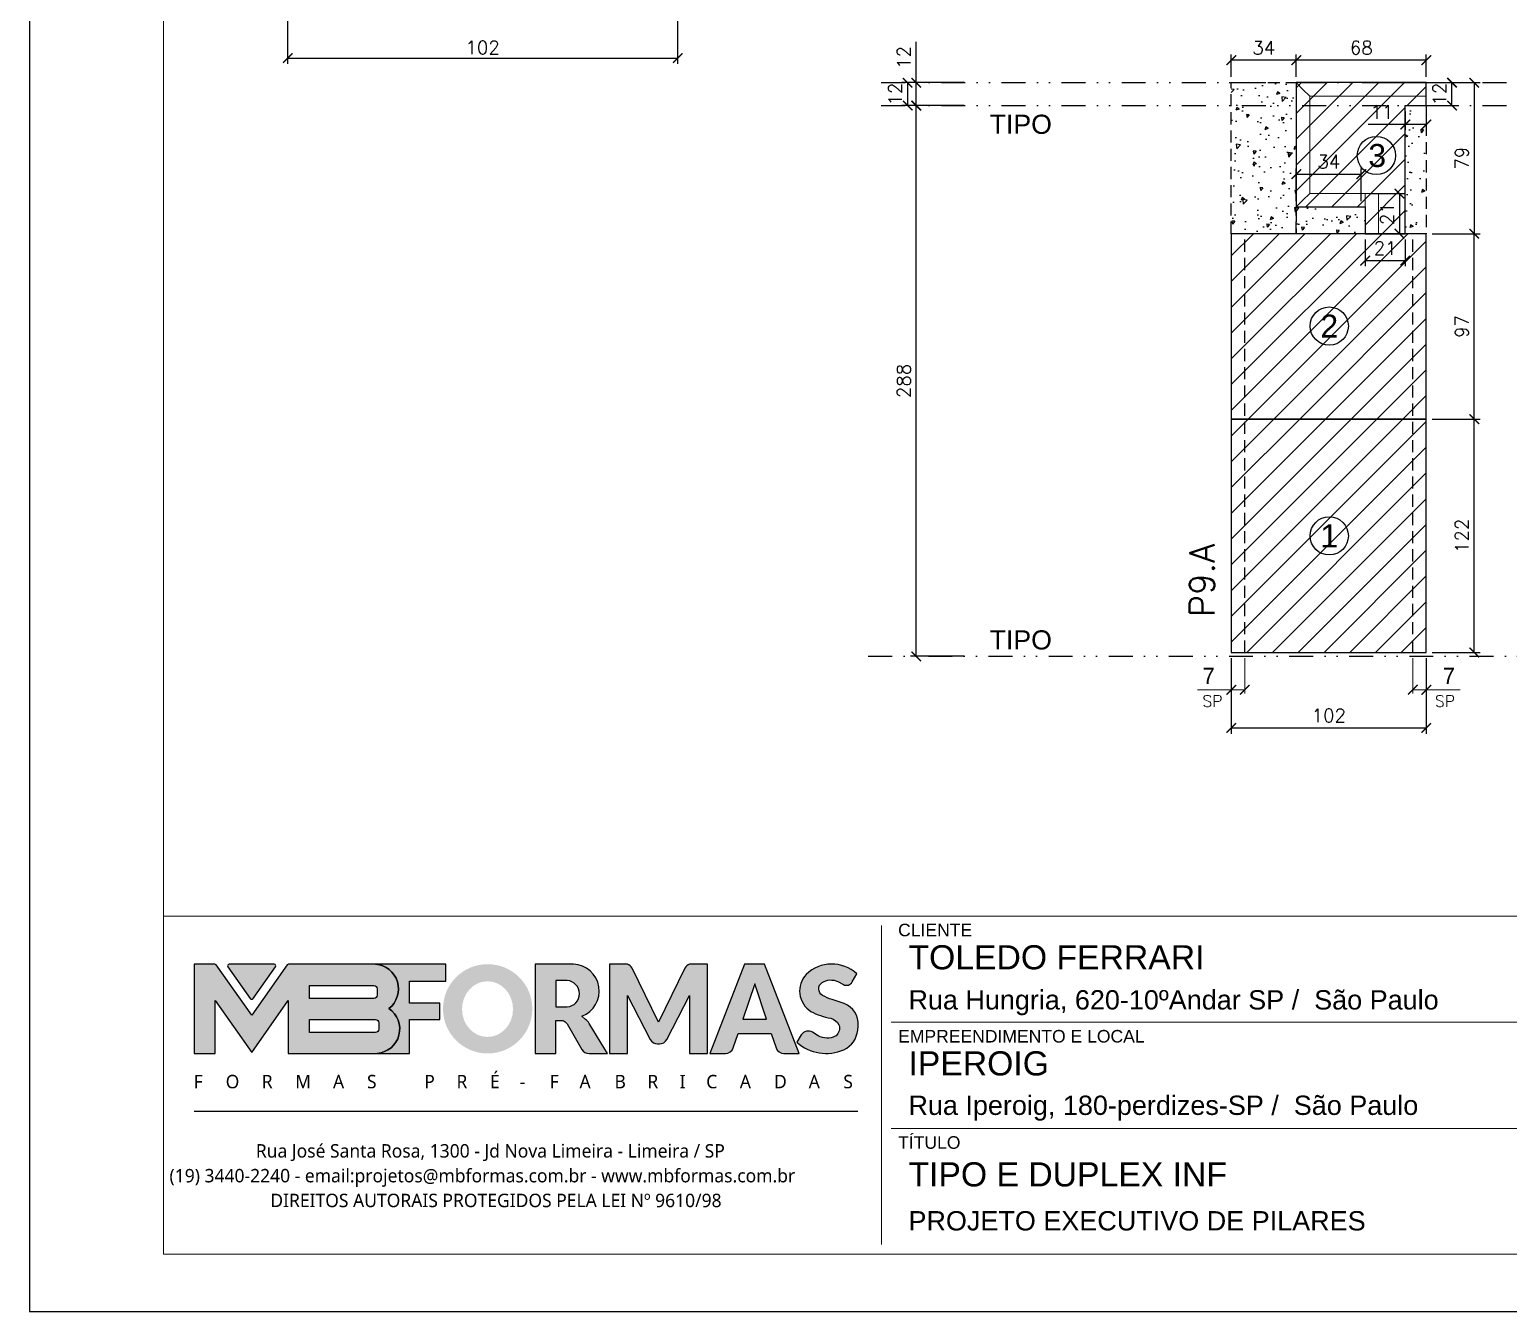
# Model space of a CAD drawing. Extents: x -23436 to 4767, y -3862 to 10024.
# Drawn here: x -15921 to -15148, y 4082 to 4753 of the extents above; entities that cross this region are included whole.
import ezdxf
from ezdxf.enums import TextEntityAlignment as Align

# ---------------------------------------------------------------- set-up
doc = ezdxf.new("R2010")
doc.units = 0
doc.header["$PDMODE"] = 2
doc.header["$PDSIZE"] = 10
doc.linetypes.add('DIVIDE2', pattern=[0.625, 0.25, -0.125, 0, -0.125, 0, -0.125])
doc.linetypes.add('HIDDEN', pattern=[9.525, 6.35, -3.175])
doc.layers.get('0').update_dxf_attribs({"lineweight": 13})
doc.layers.get('Defpoints').update_dxf_attribs({"lineweight": 13})
for name, color, linetype in [('Concreto', 250, 'HIDDEN'), ('Cota', 4, 'Continuous'), ('MB Logo', 254, 'Continuous'), ('Nível', 160, 'Continuous'), ('Painéis', 30, 'Continuous'), ('Reaproveitamento', 252, 'Continuous'), ('Romaneio', 10, 'Continuous'), ('Sarrafo de Pressão', 42, 'HIDDEN'), ('Texto Nível', 251, 'Continuous')]:
    doc.layers.add(name, color=color, linetype=linetype)
for name, color, linetype, lineweight in [('cotas', 4, 'Continuous', 13), ('FOLHA MB', 7, 'Continuous', 13), ('Texto Seção', 7, 'Continuous', 15)]:
    doc.layers.add(name, color=color, linetype=linetype, lineweight=lineweight)
doc.layers.add('Laje_Perimetro', color=7, linetype='Continuous', plot=False)
doc.styles.add('ARIAL', font='arial.ttf', dxfattribs={"oblique": 15, "height": 25})
doc.styles.add('MB_C01', font='arial.ttf', dxfattribs={"height": 1.3})
doc.styles.add('MB_C02', font='arial.ttf', dxfattribs={"height": 2})
doc.styles.add('MB_C03', font='arial.ttf', dxfattribs={"height": 2.5})
doc.styles.add('MtXpl_Lucida_Sans_Un', font='l_10646.ttf')
doc.styles.add('REGUA-120', font='ROMANS.shx', dxfattribs={"height": 15})
doc.styles.add('ROMANS', font='romans.shx')
doc.styles.add('ROMAS860', font='ROMAS860.SHX')
doc.dimstyles.new('COTA SECAO', dxfattribs={"dimtxt": 7, "dimasz": 5, "dimexe": 3, "dimexo": 3, "dimgap": 2, "dimtad": 3, "dimdec": 1, "dimlfac": 0.5, "dimzin": 12, "dimdsep": 46, "dimtxsty": 'ROMANS', "dimblk": 'ARCHTICK', "dimcen": 0, "dimclrd": 4, "dimclre": 4, "dimclrt": 1, "dimadec": 1, "dimazin": 3, "dimtfac": 1, "dimtdec": 1, "dimtmove": 0, "dimatfit": 3, "dimldrblk": 'OBLIQUE', "dimfxl": 0, "dimtolj": 1, "dimtzin": 12, "dimarcsym": 0})
doc.dimstyles.new('cotas', dxfattribs={"dimtxt": 8.5, "dimasz": 5, "dimexe": 2, "dimexo": 3, "dimgap": 3, "dimtad": 1, "dimdec": 1, "dimzin": 9, "dimdsep": 46, "dimtxsty": 'ROMAS860', "dimblk": 'ARCHTICK', "dimcen": 0, "dimclrd": 4, "dimclre": 4, "dimclrt": 1, "dimadec": 0, "dimazin": 2, "dimtfac": 1, "dimtdec": 1, "dimtix": 1, "dimtmove": 0, "dimatfit": 2, "dimldrblk": 'OBLIQUE', "dimfxl": 0, "dimtolj": 1, "dimtzin": 0, "dimlwd": 13, "dimlwe": 13, "dimarcsym": 0})
doc.dimstyles.new('PAINEL', dxfattribs={"dimtxt": 7, "dimasz": 5, "dimexe": 3, "dimexo": 3, "dimgap": 3, "dimtad": 1, "dimdec": 1, "dimzin": 12, "dimdsep": 46, "dimtxsty": 'ROMANS', "dimblk": 'ARCHTICK', "dimcen": 0, "dimclrd": 4, "dimclre": 4, "dimclrt": 1, "dimadec": 1, "dimazin": 3, "dimtfac": 1, "dimtdec": 1, "dimtmove": 0, "dimatfit": 3, "dimldrblk": 'OBLIQUE', "dimfxl": 0, "dimtolj": 1, "dimtzin": 12, "dimarcsym": 0})
pattern_1 = [(45, (-11602.353, 0), (-6.735192, 6.735192), [])]
pattern_2 = [(230, (3232.182, -51), (-18.218467, 1.593909), [1.905, -20.955]), (175, (3232.182, -51), (3.524342, -19.105685), [1.524, -16.764058]), (280.45144, (3230.664, -50.867), (-14.694125, -17.511775), [1.619, -17.809024]), (226.1842, (3232.182, -56.08), (-27.107904, 4.204233), [2.8575, -31.4325]), (276.63556, (3229.923, -55.73), (-23.740413, -24.742612), [2.428502, -26.71356]), (171.18415, (3232.182, -56.08), (-23.740413, -24.742612), [2.285997, -25.145973]), (201, (3229.642, -54.81), (-15.161439, 10.22652), [1.905, -20.955]), (146, (3229.642, -54.81), (-6.180203, -18.418797), [1.524, -16.764]), (251.45144, (3228.379, -53.958), (-21.341642, -8.192277), [1.619, -17.808994]), (217.5, (3232.1824, -51), (-0.3088603, -8.4555039), [0, -16.5608, 0, -17.018, 0, -16.8275]), (187.5, (3232.182, -51), (-6.6819663, -10.0180575), [0, -9.7028, 0, -16.1798, 0, -6.4135]), (147.5, (3237.8466, -51), (-13.5590595, 0.5728744), [0, -6.35, 0, -19.812, 0, -26.289]), (137.5, (3240.387, -51), (-14.812918, -2.542649), [0, -8.255, 0, -13.1572, 0, -18.669])]

# ---------------------------------------------------------------- blocks, each defined once
blk = doc.blocks.new('MB-NOVO')
at = {"layer": 'MB Logo', "linetype": 'Continuous'}
h = blk.add_hatch(color=256, dxfattribs=at)
h.dxf.hatch_style = 1
h.set_gradient(color1=(242, 132, 69), color2=(247, 180, 141), rotation=90, tint=1)
h.paths.add_polyline_path([(-18529.58, 10980.84), (-18475.71, 10980.84, 0.706757), (-18468.67, 11008.01, 0.681802), (-18476.71, 11034.89), (-18529.36, 11034.89, 0.243712), (-18530.18, 11034.46), (-18551.72, 11003.93), (-18573.27, 11034.46, 0.243712), (-18574.09, 11034.89), (-18586.52, 11034.89), (-18586.52, 10980.84), (-18573.87, 10980.84), (-18573.87, 11012.87), (-18551.72, 10981.49), (-18529.58, 11012.87)])
h.paths.add_polyline_path([(-18516.75, 11014.08), (-18516.75, 11021.99), (-18477.79, 11021.99, -0.414214), (-18475.79, 11019.99), (-18475.79, 11016.08, -0.414214), (-18477.79, 11014.08)], flags=16)
h.paths.add_polyline_path([(-18516.75, 11001.39), (-18476.79, 11001.39, -0.414214), (-18474.79, 10999.39), (-18474.79, 10995.48, -0.414214), (-18476.79, 10993.48), (-18516.75, 10993.48)], flags=16)
at = {"layer": 'MB Logo', "true_color": 0x262626}
h = blk.add_hatch(color=250, dxfattribs=at)
h.dxf.hatch_style = 1
h.paths.add_polyline_path([(-18537.31, 11033.31, 0.60809), (-18538.12, 11034.89), (-18565.32, 11034.89, 0.60809), (-18566.14, 11033.31), (-18552.54, 11014.04, 0.518202), (-18550.91, 11014.04)])
h = blk.add_hatch(color=250, dxfattribs=at)
h.dxf.hatch_style = 1
h.paths.add_polyline_path([(-18456.17, 11011.29), (-18456.17, 11024.65), (-18434.21, 11024.65), (-18434.21, 11034.89), (-18476.71, 11034.89, -0.681802), (-18468.67, 11008.01, -0.706757), (-18475.71, 10980.84), (-18456.17, 10980.84), (-18456.17, 11001.45), (-18437.83, 11001.45), (-18437.83, 11011.29)])
h = blk.add_hatch(color=250, dxfattribs=at)
h.dxf.hatch_style = 1
h.paths.add_polyline_path([(-18435.91, 11007.86, 1), (-18381.87, 11007.86, 1)])
edge = h.paths.add_edge_path(flags=16)
edge.add_ellipse((-18408.97, 11007.68), major_axis=(0, 16.84), ratio=0.916255, start_angle=0, end_angle=360)
h = blk.add_hatch(color=250, dxfattribs=at)
h.dxf.hatch_style = 1
h.paths.add_polyline_path([(-18356.97, 11034.89), (-18380.17, 11034.89), (-18380.17, 10980.84), (-18367.64, 10980.84), (-18367.64, 11000.71), (-18363.41, 11000.71, -0.195765), (-18360.9, 10998.88), (-18351.79, 10983.24, 0.261385), (-18347.52, 10980.84), (-18336.38, 10980.84), (-18347.47, 10999, 0.082429), (-18349.61, 11001.48), (-18351.9, 11003.39, 0.81838)])
h.paths.add_polyline_path([(-18360.76, 11009), (-18367.64, 11009), (-18367.64, 11024.98), (-18360.76, 11024.98, -0.92578)], flags=16)
h = blk.add_hatch(color=250, dxfattribs=at)
h.dxf.hatch_style = 1
h.paths.add_polyline_path([(-18286.65, 11015.9), (-18286.65, 10980.84), (-18275.77, 10980.84), (-18275.77, 11034.89), (-18286.65, 11034.89, 0.216647), (-18289.44, 11032.44), (-18305.46, 10999.84), (-18321.61, 11032.7, 0.199908), (-18324.27, 11034.89), (-18335.15, 11034.89), (-18335.15, 10980.84), (-18324.27, 10980.84), (-18324.27, 11015.9), (-18310.42, 10989.3, 0.279644), (-18305.98, 10986.61, 0.340986), (-18300.5, 10989.3)])
h = blk.add_hatch(color=250, dxfattribs=at)
h.dxf.hatch_style = 1
h.paths.add_polyline_path([(-18274.36, 10980.84), (-18264.98, 10980.84, 0.322517), (-18260.24, 10984.26), (-18257.32, 10993), (-18237.21, 10993), (-18234.29, 10984.26, 0.322517), (-18229.55, 10980.84), (-18220.26, 10980.84), (-18241.25, 11034.89), (-18253.37, 11034.89)])
h.paths.add_polyline_path([(-18254.42, 11001.64), (-18247.26, 11023.04), (-18240.11, 11001.64)], flags=16)
h = blk.add_hatch(color=250, dxfattribs=at)
h.dxf.hatch_style = 1
h.paths.add_polyline_path([(-18206.02, 11024.02, -0.247671), (-18196.88, 11024.32), (-18193.53, 11022.53, 0.40799), (-18188.16, 11024.11), (-18185.37, 11029.08, 0.392837), (-18216.16, 11028.69, 0.467779), (-18213.26, 11006.32, 0.077523), (-18201.17, 11002.12, -0.214206), (-18196.11, 10997.94, -0.284295), (-18198.17, 10991.44, -0.26924), (-18208.78, 10991.57), (-18212.21, 10993.65, 0.407727), (-18219.02, 10992.06), (-18221.79, 10987.71, 0.296878), (-18193.23, 10983.12, 0.272251), (-18184.86, 10995.28), (-18184.65, 10997.88, 0.348906), (-18193.71, 11011.21), (-18200.42, 11013.47, -0.045018), (-18205.76, 11015.68, -0.618284)])
at = {"layer": 'MB Logo', "linetype": 'Continuous'}
blk.add_line((-18586.52, 10945.86), (-18184.78, 10945.86), dxfattribs=at)
at = {"layer": 'MB Logo', "color": 23, "linetype": 'Continuous', "true_color": 0xf28445}
for points in [[(-18573.27, 11034.46, 0.243712), (-18574.09, 11034.89), (-18586.52, 11034.89), (-18586.52, 10980.84), (-18573.87, 10980.84), (-18573.87, 11012.87), (-18551.72, 10981.49), (-18529.58, 11012.87), (-18529.58, 10980.84), (-18475.71, 10980.84, 0.706757), (-18468.67, 11008.01, 0.681802), (-18476.71, 11034.89), (-18529.36, 11034.89, 0.243712), (-18530.18, 11034.46), (-18551.72, 11003.93)], [(-18516.75, 11021.99), (-18477.79, 11021.99, -0.414214), (-18475.79, 11019.99), (-18475.79, 11016.08, -0.414214), (-18477.79, 11014.08), (-18516.75, 11014.08)], [(-18516.75, 11001.39), (-18476.79, 11001.39, -0.414214), (-18474.79, 10999.39), (-18474.79, 10995.48, -0.414214), (-18476.79, 10993.48), (-18516.75, 10993.48)]]:
    blk.add_lwpolyline(points, format="xyb", close=True, dxfattribs=at)
at = {"layer": 'MB Logo', "color": 250, "true_color": 0x262626}
for points in [[(-18537.31, 11033.31, 0.60809), (-18538.12, 11034.89), (-18565.32, 11034.89, 0.60809), (-18566.14, 11033.31), (-18552.54, 11014.04, 0.518202), (-18550.91, 11014.04)], [(-18437.83, 11011.29), (-18456.17, 11011.29), (-18456.17, 11024.65), (-18434.21, 11024.65), (-18434.21, 11034.89), (-18476.71, 11034.89, -0.681802), (-18468.67, 11008.01, -0.706757), (-18475.71, 10980.84), (-18456.17, 10980.84), (-18456.17, 11001.45), (-18437.83, 11001.45)], [(-18347.52, 10980.84), (-18336.38, 10980.84), (-18347.47, 10999, 0.082429), (-18349.61, 11001.48), (-18351.9, 11003.39, 0.81838), (-18356.97, 11034.89), (-18380.17, 11034.89), (-18380.17, 10980.84), (-18367.64, 10980.84), (-18367.64, 11000.71), (-18363.41, 11000.71, -0.209789), (-18360.79, 10998.69), (-18351.79, 10983.24, 0.261385)], [(-18286.65, 11015.9), (-18286.65, 10980.84), (-18275.77, 10980.84), (-18275.77, 11034.89), (-18286.65, 11034.89, 0.216647), (-18289.44, 11032.44), (-18305.46, 10999.84), (-18321.48, 11032.44, 0.216647), (-18324.27, 11034.89), (-18335.15, 11034.89), (-18335.15, 10980.84), (-18324.27, 10980.84), (-18324.27, 11015.9), (-18310.42, 10989.3, 0.279644), (-18305.98, 10986.61), (-18304.93, 10986.61, 0.279644), (-18300.5, 10989.3)], [(-18264.98, 10980.84, 0.322517), (-18260.24, 10984.26), (-18257.32, 10993), (-18237.21, 10993), (-18234.29, 10984.26, 0.322517), (-18229.55, 10980.84), (-18220.26, 10980.84), (-18241.25, 11034.89), (-18253.37, 11034.89), (-18274.36, 10980.84)], [(-18206.24, 11015.94, -0.549626), (-18206.37, 11023.82, -0.258723), (-18196.88, 11024.32), (-18193.53, 11022.53, 0.40799), (-18188.16, 11024.11), (-18185.37, 11029.08, 0.392837), (-18216.16, 11028.69, 0.467779), (-18213.26, 11006.32, 0.077523), (-18201.17, 11002.12, -0.203897), (-18196.26, 10998.22), (-18196.08, 10997.79, -0.267611), (-18197.99, 10991.6), (-18198.45, 10991.29, -0.261145), (-18208.78, 10991.57), (-18212.21, 10993.65, 0.407727), (-18219.02, 10992.06), (-18221.79, 10987.71, 0.296878), (-18193.23, 10983.12, 0.265963), (-18184.89, 10994.94), (-18184.67, 10997.65, 0.340466), (-18193.12, 11011.01), (-18200.42, 11013.47, -0.049298)], [(-18367.64, 11009), (-18360.76, 11009, 0.92578), (-18360.76, 11024.98), (-18367.64, 11024.98)]]:
    blk.add_lwpolyline(points, format="xyb", close=True, dxfattribs=at)
blk.add_lwpolyline([(-18247.26, 11023.04), (-18254.42, 11001.64), (-18240.11, 11001.64)], close=True, dxfattribs=at)
at = {"layer": 'MB Logo', "color": 250, "true_color": 0x262626, "style": 'MtXpl_Lucida_Sans_Un'}
for s, height, p in [('F', 8.12, (-18586.78, 10959.76)), ('O', 8.12, (-18567.45, 10959.76)), ('R', 8.12, (-18545.63, 10959.76)), ('M', 8.12, (-18525.4, 10959.76)), ('A', 8.12, (-18502.51, 10959.76)), ('S', 8.12, (-18481.92, 10959.76)), ('P', 8.12, (-18447.27, 10959.76)), ('R', 8.12, (-18427.76, 10959.76)), ('É', 8.12, (-18407.52, 10959.76)), ('F', 8.12, (-18371.38, 10959.76)), ('A', 8.12, (-18353.29, 10959.76)), ('B', 8.12, (-18332.1, 10959.76)), ('R', 8.12, (-18312.21, 10959.76)), ('I', 8.12, (-18292.68, 10959.76)), ('C', 8.12, (-18276.61, 10959.76)), ('A', 8.12, (-18256.26, 10959.76)), ('D', 8.12, (-18235.54, 10959.76)), ('A', 8.12, (-18214.57, 10959.76)), ('S', 8.12, (-18193.6, 10959.76)), ('-', 8.12, (-18389.56, 10959.76)), ('DIREITOS AUTORAIS PROTEGIDOS PELA LEI Nº 9610/98', 8.1225, (-18540.43, 10887.84))]:
    blk.add_text(s, height=height, dxfattribs=at).set_placement(p)
at = {"layer": 'MB Logo', "style": 'MtXpl_Lucida_Sans_Un'}
for s, p in [('Rua José Santa Rosa, 1300 - Jd Nova Limeira - Limeira / SP', (-18549.2, 10917.84)), ('(19) 3440-2240 - email:projetos@mbformas.com.br - www.mbformas.com.br', (-18601.47, 10902.84))]:
    blk.add_text(s, height=8.1225, dxfattribs=at).set_placement(p)
blk = doc.blocks.new('A$C169d8357')
at = {"layer": 'FOLHA MB', "color": 1}
for p, q in [((1109.82, 356.72), (70, 356.72)), ((445.65, 351.67), (445.65, 184.99)), ((781.5, 301.16), (450.7, 301.16)), ((938.09, 245.6), (450.7, 245.6))]:
    blk.add_line(p, q, dxfattribs=at)
for points in [[(0, 1199.94), (0, 149.94), (1485.02, 149.94), (1485.02, 1199.94)], [(70, 1169.94), (70, 179.94), (1455.02, 179.94), (1455.02, 1169.94)]]:
    blk.add_lwpolyline(points, close=True, dxfattribs=at)
at = {"layer": 'MB Logo', "xscale": 0.8642040370897565, "yscale": 0.8642040370897565, "zscale": 0.8642040370897565}
blk.add_blockref('MB-NOVO', (16148.65, -9204.85), dxfattribs=at)
at = {"layer": 'FOLHA MB', "color": 6}
for s, height, style, p in [('CLIENTE', 6.566, 'MB_C01', (454.33, 346.12)), ('Rua Hungria, 620-10ºAndar SP /  São Paulo', 10.102, 'MB_C02', (459.73, 307.83)), ('EMPREENDIMENTO E LOCAL', 6.5663, 'MB_C01', (454.33, 290.56)), ('Rua Iperoig, 180-perdizes-SP /  São Paulo', 10.102, 'MB_C02', (459.73, 252.69)), ('TÍTULO', 6.566, 'MB_C01', (454.33, 234.99)), ('PROJETO EXECUTIVO DE PILARES', 10.102, 'MB_C02', (459.73, 192.28))]:
    blk.add_text(s, height=height, dxfattribs=dict(at, style=style)).set_placement(p)
at = {"layer": 'FOLHA MB', "color": 5, "style": 'MB_C03'}
for s, height, p in [('TOLEDO FERRARI', 12.6276, (459.73, 328.83)), ('IPEROIG', 12.628, (459.73, 273.34)), ('TIPO E DUPLEX INF', 12.6276, (459.73, 215.3))]:
    blk.add_text(s, height=height, dxfattribs=at).set_placement(p)
blk = doc.blocks.new('_ArchTick')
at = {"color": 0, "linetype": 'ByBlock', "const_width": 0.15}
blk.add_lwpolyline([(-0.5, -0.5), (0.5, 0.5)], dxfattribs=at)
blk = doc.blocks.new('*D3999')
at = {"layer": 'cotas', "color": 4, "lineweight": -2, "transparency": 16777216}
for p, q in [((-15292.77, 4423.85), (-15292.77, 4384.39)), ((-15190.77, 4423.85), (-15190.77, 4384.39)), ((-15292.77, 4387.39), (-15190.77, 4387.39))]:
    blk.add_line(p, q, dxfattribs=at)
at = {"layer": 'Defpoints', "color": 0, "transparency": 16777216}
for p in [(-15292.77, 4426.85), (-15190.77, 4426.85), (-15190.77, 4387.39)]:
    blk.add_point(p, dxfattribs=at)
at = {"layer": 'cotas', "color": 4, "lineweight": -2, "transparency": 16777216, "xscale": 5, "yscale": 5, "zscale": 5, "rotation": 180}
blk.add_blockref('_ArchTick', (-15292.77, 4387.39), dxfattribs=at)
at = {"layer": 'cotas', "color": 4, "lineweight": -2, "transparency": 16777216, "xscale": 5, "yscale": 5, "zscale": 5}
blk.add_blockref('_ArchTick', (-15190.77, 4387.39), dxfattribs=at)
at = {"layer": 'cotas', "color": 1, "transparency": 16777216, "insert": (-15241.77, 4393.89), "char_height": 7, "attachment_point": 5, "style": 'ROMANS'}
blk.add_mtext('\\A1;102', dxfattribs=at)
blk = doc.blocks.new('_OBLIQUE')
at = {"color": 0, "linetype": 'ByBlock', "lineweight": -2}
for p, q in [((0, 0), (-1, 0)), ((-0.5, -0.5), (0.5, 0.5))]:
    blk.add_line(p, q, dxfattribs=at)
blk = doc.blocks.new('*D4000')
at = {"layer": 'cotas', "color": 4, "lineweight": -2, "transparency": 16777216}
for p, q in [((-15187.77, 4548.85), (-15162.66, 4548.85)), ((-15165.66, 4426.85), (-15165.66, 4548.85)), ((-15187.77, 4426.85), (-15162.66, 4426.85))]:
    blk.add_line(p, q, dxfattribs=at)
at = {"layer": 'Defpoints', "color": 0, "transparency": 16777216}
for p in [(-15190.77, 4548.85), (-15165.66, 4548.85), (-15190.77, 4426.85)]:
    blk.add_point(p, dxfattribs=at)
at = {"layer": 'cotas', "color": 4, "lineweight": -2, "transparency": 16777216, "xscale": 5, "yscale": 5, "zscale": 5}
for p, rotation in [((-15165.66, 4548.85), 90), ((-15165.66, 4426.85), 270)]:
    blk.add_blockref('_ArchTick', p, dxfattribs=dict(at, rotation=rotation))
at = {"layer": 'cotas', "color": 1, "transparency": 16777216, "insert": (-15172.16, 4487.85), "char_height": 7, "attachment_point": 5, "rotation": 90, "style": 'ROMANS'}
blk.add_mtext('\\A1;122', dxfattribs=at)
blk = doc.blocks.new('*D4001')
at = {"layer": 'Cota', "color": 4, "lineweight": 13, "transparency": 16777216}
for p, q in [((-15292.77, 4423.85), (-15292.77, 4405.37)), ((-15285.77, 4423.85), (-15285.77, 4405.37)), ((-15292.77, 4407.37), (-15310.43, 4407.37)), ((-15285.77, 4407.37), (-15292.77, 4407.37))]:
    blk.add_line(p, q, dxfattribs=at)
at = {"layer": 'Defpoints', "color": 0, "transparency": 16777216}
for p in [(-15292.77, 4426.85), (-15285.77, 4426.85), (-15292.77, 4407.37)]:
    blk.add_point(p, dxfattribs=at)
at = {"layer": 'Cota', "color": 4, "lineweight": 13, "transparency": 16777216, "xscale": 5, "yscale": 5, "zscale": 5, "rotation": 180}
blk.add_blockref('_ArchTick', (-15292.77, 4407.37), dxfattribs=at)
at = {"layer": 'Cota', "color": 4, "lineweight": 13, "transparency": 16777216, "xscale": 5, "yscale": 5, "zscale": 5}
blk.add_blockref('_ArchTick', (-15285.77, 4407.37), dxfattribs=at)
at = {"layer": 'Cota', "color": 1, "transparency": 16777216, "insert": (-15304.6, 4414.62), "char_height": 8.5, "attachment_point": 5, "style": 'ROMAS860'}
blk.add_mtext('\\A1;7', dxfattribs=at)
blk = doc.blocks.new('*D4002')
at = {"layer": 'Cota', "color": 4, "lineweight": 13, "transparency": 16777216}
for p, q in [((-15197.77, 4423.85), (-15197.77, 4405.37)), ((-15190.77, 4423.85), (-15190.77, 4405.37)), ((-15197.77, 4407.37), (-15190.77, 4407.37)), ((-15190.77, 4407.37), (-15173.1, 4407.37))]:
    blk.add_line(p, q, dxfattribs=at)
at = {"layer": 'Defpoints', "color": 0, "transparency": 16777216}
for p in [(-15197.77, 4426.85), (-15190.77, 4426.85), (-15190.77, 4407.37)]:
    blk.add_point(p, dxfattribs=at)
at = {"layer": 'Cota', "color": 4, "lineweight": 13, "transparency": 16777216, "xscale": 5, "yscale": 5, "zscale": 5, "rotation": 180}
blk.add_blockref('_ArchTick', (-15197.77, 4407.37), dxfattribs=at)
at = {"layer": 'Cota', "color": 4, "lineweight": 13, "transparency": 16777216, "xscale": 5, "yscale": 5, "zscale": 5}
blk.add_blockref('_ArchTick', (-15190.77, 4407.37), dxfattribs=at)
at = {"layer": 'Cota', "color": 1, "transparency": 16777216, "insert": (-15178.93, 4414.62), "char_height": 8.5, "attachment_point": 5, "style": 'ROMAS860'}
blk.add_mtext('\\A1;7', dxfattribs=at)
blk = doc.blocks.new('*D4003')
at = {"layer": 'cotas', "color": 4, "lineweight": -2, "transparency": 16777216}
for p, q in [((-15258.77, 4662.85), (-15258.77, 4680.04)), ((-15258.77, 4677.04), (-15224.77, 4677.04)), ((-15224.77, 4662.85), (-15224.77, 4680.04))]:
    blk.add_line(p, q, dxfattribs=at)
at = {"layer": 'Defpoints', "color": 0, "transparency": 16777216}
for p in [(-15224.77, 4677.04), (-15258.77, 4659.85), (-15224.77, 4659.85)]:
    blk.add_point(p, dxfattribs=at)
at = {"layer": 'cotas', "color": 4, "lineweight": -2, "transparency": 16777216, "xscale": 5, "yscale": 5, "zscale": 5, "rotation": 180}
blk.add_blockref('_ArchTick', (-15258.77, 4677.04), dxfattribs=at)
at = {"layer": 'cotas', "color": 4, "lineweight": -2, "transparency": 16777216, "xscale": 5, "yscale": 5, "zscale": 5}
blk.add_blockref('_ArchTick', (-15224.77, 4677.04), dxfattribs=at)
at = {"layer": 'cotas', "color": 1, "transparency": 16777216, "insert": (-15241.77, 4683.54), "char_height": 7, "attachment_point": 5, "style": 'ROMANS'}
blk.add_mtext('\\A1;34', dxfattribs=at)
blk = doc.blocks.new('*D4004')
at = {"layer": 'cotas', "color": 4, "lineweight": -2, "transparency": 16777216}
for p, q in [((-15258.77, 4727.85), (-15258.77, 4739.63)), ((-15190.77, 4736.63), (-15258.77, 4736.63)), ((-15190.77, 4727.85), (-15190.77, 4739.63))]:
    blk.add_line(p, q, dxfattribs=at)
at = {"layer": 'Defpoints', "color": 0, "transparency": 16777216}
for p in [(-15258.77, 4736.63), (-15258.77, 4724.85), (-15190.77, 4724.85)]:
    blk.add_point(p, dxfattribs=at)
at = {"layer": 'cotas', "color": 4, "lineweight": -2, "transparency": 16777216, "xscale": 5, "yscale": 5, "zscale": 5, "rotation": 180}
blk.add_blockref('_ArchTick', (-15258.77, 4736.63), dxfattribs=at)
at = {"layer": 'cotas', "color": 4, "lineweight": -2, "transparency": 16777216, "xscale": 5, "yscale": 5, "zscale": 5}
blk.add_blockref('_ArchTick', (-15190.77, 4736.63), dxfattribs=at)
at = {"layer": 'cotas', "color": 1, "transparency": 16777216, "insert": (-15224.77, 4743.13), "char_height": 7, "attachment_point": 5, "style": 'ROMANS'}
blk.add_mtext('\\A1;68', dxfattribs=at)
blk = doc.blocks.new('*D4005')
at = {"layer": 'cotas', "color": 4, "lineweight": -2, "transparency": 16777216}
for p, q in [((-15187.77, 4724.85), (-15174.32, 4724.85)), ((-15177.32, 4712.85), (-15177.32, 4724.85)), ((-15187.77, 4712.85), (-15174.32, 4712.85))]:
    blk.add_line(p, q, dxfattribs=at)
at = {"layer": 'Defpoints', "color": 0, "transparency": 16777216}
for p in [(-15190.77, 4724.85), (-15177.32, 4724.85), (-15190.77, 4712.85)]:
    blk.add_point(p, dxfattribs=at)
at = {"layer": 'cotas', "color": 4, "lineweight": -2, "transparency": 16777216, "xscale": 5, "yscale": 5, "zscale": 5}
for p, rotation in [((-15177.32, 4724.85), 90), ((-15177.32, 4712.85), 270)]:
    blk.add_blockref('_ArchTick', p, dxfattribs=dict(at, rotation=rotation))
at = {"layer": 'cotas', "color": 1, "transparency": 16777216, "insert": (-15183.82, 4718.85), "char_height": 7, "attachment_point": 5, "rotation": 90, "style": 'ROMANS'}
blk.add_mtext('\\A1;12', dxfattribs=at)
blk = doc.blocks.new('*D4006')
at = {"layer": 'cotas', "color": 4, "lineweight": -2, "transparency": 16777216}
for p, q in [((-15187.77, 4645.85), (-15162.66, 4645.85)), ((-15165.66, 4548.85), (-15165.66, 4645.85)), ((-15187.77, 4548.85), (-15162.66, 4548.85))]:
    blk.add_line(p, q, dxfattribs=at)
at = {"layer": 'Defpoints', "color": 0, "transparency": 16777216}
for p in [(-15190.77, 4645.85), (-15165.66, 4645.85), (-15190.77, 4548.85)]:
    blk.add_point(p, dxfattribs=at)
at = {"layer": 'cotas', "color": 4, "lineweight": -2, "transparency": 16777216, "xscale": 5, "yscale": 5, "zscale": 5}
for p, rotation in [((-15165.66, 4645.85), 90), ((-15165.66, 4548.85), 270)]:
    blk.add_blockref('_ArchTick', p, dxfattribs=dict(at, rotation=rotation))
at = {"layer": 'cotas', "color": 1, "transparency": 16777216, "insert": (-15172.16, 4597.35), "char_height": 7, "attachment_point": 5, "rotation": 90, "style": 'ROMANS'}
blk.add_mtext('\\A1;97', dxfattribs=at)
blk = doc.blocks.new('*D4007')
at = {"layer": 'cotas', "color": 4, "lineweight": -2, "transparency": 16777216}
for p, q in [((-15221.77, 4724.85), (-15162.66, 4724.85)), ((-15165.66, 4724.85), (-15165.66, 4645.85)), ((-15187.77, 4645.85), (-15162.66, 4645.85))]:
    blk.add_line(p, q, dxfattribs=at)
at = {"layer": 'Defpoints', "color": 0, "transparency": 16777216}
for p in [(-15224.77, 4724.85), (-15190.77, 4645.85), (-15165.66, 4645.85)]:
    blk.add_point(p, dxfattribs=at)
at = {"layer": 'cotas', "color": 4, "lineweight": -2, "transparency": 16777216, "xscale": 5, "yscale": 5, "zscale": 5}
for p, rotation in [((-15165.66, 4724.85), 90), ((-15165.66, 4645.85), 270)]:
    blk.add_blockref('_ArchTick', p, dxfattribs=dict(at, rotation=rotation))
at = {"layer": 'cotas', "color": 1, "transparency": 16777216, "insert": (-15172.16, 4685.35), "char_height": 7, "attachment_point": 5, "rotation": 90, "style": 'ROMANS'}
blk.add_mtext('\\A1;79', dxfattribs=at)
blk = doc.blocks.new('*D4008')
at = {"layer": 'cotas', "color": 4, "lineweight": -2, "transparency": 16777216}
for p, q in [((-15292.77, 4727.85), (-15292.77, 4739.63)), ((-15258.77, 4736.63), (-15292.77, 4736.63)), ((-15258.77, 4727.85), (-15258.77, 4739.63))]:
    blk.add_line(p, q, dxfattribs=at)
at = {"layer": 'Defpoints', "color": 0, "transparency": 16777216}
for p in [(-15292.77, 4736.63), (-15292.77, 4724.85), (-15258.77, 4724.85)]:
    blk.add_point(p, dxfattribs=at)
at = {"layer": 'cotas', "color": 4, "lineweight": -2, "transparency": 16777216, "xscale": 5, "yscale": 5, "zscale": 5, "rotation": 180}
blk.add_blockref('_ArchTick', (-15292.77, 4736.63), dxfattribs=at)
at = {"layer": 'cotas', "color": 4, "lineweight": -2, "transparency": 16777216, "xscale": 5, "yscale": 5, "zscale": 5}
blk.add_blockref('_ArchTick', (-15258.77, 4736.63), dxfattribs=at)
at = {"layer": 'cotas', "color": 1, "transparency": 16777216, "insert": (-15275.77, 4743.13), "char_height": 7, "attachment_point": 5, "style": 'ROMANS'}
blk.add_mtext('\\A1;34', dxfattribs=at)
blk = doc.blocks.new('*D4009')
at = {"layer": 'cotas', "color": 4, "lineweight": -2, "transparency": 16777216}
for p, q in [((-15219.77, 4666.85), (-15201.79, 4666.85)), ((-15204.79, 4666.85), (-15204.79, 4645.85)), ((-15219.77, 4645.85), (-15201.79, 4645.85))]:
    blk.add_line(p, q, dxfattribs=at)
at = {"layer": 'Defpoints', "color": 0, "transparency": 16777216}
for p in [(-15222.77, 4666.85), (-15222.77, 4645.85), (-15204.79, 4645.85)]:
    blk.add_point(p, dxfattribs=at)
at = {"layer": 'cotas', "color": 4, "lineweight": -2, "transparency": 16777216, "xscale": 5, "yscale": 5, "zscale": 5}
for p, rotation in [((-15204.79, 4666.85), 90), ((-15204.79, 4645.85), 270)]:
    blk.add_blockref('_ArchTick', p, dxfattribs=dict(at, rotation=rotation))
at = {"layer": 'cotas', "color": 1, "transparency": 16777216, "insert": (-15211.29, 4656.35), "char_height": 7, "attachment_point": 5, "rotation": 90, "style": 'ROMANS'}
blk.add_mtext('\\A1;21', dxfattribs=at)
blk = doc.blocks.new('*D4010')
at = {"layer": 'cotas', "color": 4, "lineweight": -2, "transparency": 16777216}
for p, q in [((-15201.77, 4709.85), (-15201.77, 4700)), ((-15190.77, 4709.85), (-15190.77, 4700)), ((-15201.77, 4703), (-15221.1, 4703)), ((-15190.77, 4703), (-15201.77, 4703))]:
    blk.add_line(p, q, dxfattribs=at)
at = {"layer": 'Defpoints', "color": 0, "transparency": 16777216}
for p in [(-15201.77, 4712.85), (-15190.77, 4712.85), (-15201.77, 4703)]:
    blk.add_point(p, dxfattribs=at)
at = {"layer": 'cotas', "color": 4, "lineweight": -2, "transparency": 16777216, "xscale": 5, "yscale": 5, "zscale": 5, "rotation": 180}
blk.add_blockref('_ArchTick', (-15201.77, 4703), dxfattribs=at)
at = {"layer": 'cotas', "color": 4, "lineweight": -2, "transparency": 16777216, "xscale": 5, "yscale": 5, "zscale": 5}
blk.add_blockref('_ArchTick', (-15190.77, 4703), dxfattribs=at)
at = {"layer": 'cotas', "color": 1, "transparency": 16777216, "insert": (-15213.93, 4709.5), "char_height": 7, "attachment_point": 5, "style": 'ROMANS'}
blk.add_mtext('\\A1;11', dxfattribs=at)
blk = doc.blocks.new('*D4011')
at = {"layer": 'cotas', "color": 4, "lineweight": -2, "transparency": 16777216}
for p, q in [((-15222.77, 4642.85), (-15222.77, 4628.8)), ((-15201.77, 4642.85), (-15201.77, 4628.8)), ((-15222.77, 4631.8), (-15201.77, 4631.8))]:
    blk.add_line(p, q, dxfattribs=at)
at = {"layer": 'Defpoints', "color": 0, "transparency": 16777216}
for p in [(-15222.77, 4645.85), (-15201.77, 4645.85), (-15201.77, 4631.8)]:
    blk.add_point(p, dxfattribs=at)
at = {"layer": 'cotas', "color": 4, "lineweight": -2, "transparency": 16777216, "xscale": 5, "yscale": 5, "zscale": 5, "rotation": 180}
blk.add_blockref('_ArchTick', (-15222.77, 4631.8), dxfattribs=at)
at = {"layer": 'cotas', "color": 4, "lineweight": -2, "transparency": 16777216, "xscale": 5, "yscale": 5, "zscale": 5}
blk.add_blockref('_ArchTick', (-15201.77, 4631.8), dxfattribs=at)
at = {"layer": 'cotas', "color": 1, "transparency": 16777216, "insert": (-15212.27, 4638.3), "char_height": 7, "attachment_point": 5, "style": 'ROMANS'}
blk.add_mtext('\\A1;21', dxfattribs=at)
blk = doc.blocks.new('*D4028')
at = {"layer": 'cotas', "color": 4, "lineweight": -2, "transparency": 16777216}
for p, q in [((-15443.84, 4724.85), (-15465.07, 4724.85)), ((-15462.07, 4724.85), (-15462.07, 4712.85)), ((-15443.84, 4712.85), (-15465.07, 4712.85))]:
    blk.add_line(p, q, dxfattribs=at)
at = {"layer": 'Defpoints', "color": 0, "transparency": 16777216}
for p in [(-15440.84, 4724.85), (-15462.07, 4712.85), (-15440.84, 4712.85)]:
    blk.add_point(p, dxfattribs=at)
at = {"layer": 'cotas', "color": 4, "lineweight": -2, "transparency": 16777216, "xscale": 5, "yscale": 5, "zscale": 5}
for p, rotation in [((-15462.07, 4724.85), 90), ((-15462.07, 4712.85), 270)]:
    blk.add_blockref('_ArchTick', p, dxfattribs=dict(at, rotation=rotation))
at = {"layer": 'cotas', "color": 1, "transparency": 16777216, "insert": (-15468.57, 4718.85), "char_height": 7, "attachment_point": 5, "rotation": 90, "style": 'ROMANS'}
blk.add_mtext('\\A1;12', dxfattribs=at)
blk = doc.blocks.new('*D4653')
at = {"layer": 'cotas', "color": 4, "lineweight": -2, "transparency": 16777216}
for p, q in [((-15786.38, 4836.92), (-15786.38, 4734.72)), ((-15582.38, 4836.92), (-15582.38, 4734.72)), ((-15786.38, 4737.72), (-15582.38, 4737.72))]:
    blk.add_line(p, q, dxfattribs=at)
at = {"layer": 'Defpoints', "color": 0, "transparency": 16777216}
for p in [(-15786.38, 4839.92), (-15582.38, 4839.92), (-15582.38, 4737.72)]:
    blk.add_point(p, dxfattribs=at)
at = {"layer": 'cotas', "color": 4, "lineweight": -2, "transparency": 16777216, "xscale": 5, "yscale": 5, "zscale": 5, "rotation": 180}
blk.add_blockref('_ArchTick', (-15786.38, 4737.72), dxfattribs=at)
at = {"layer": 'cotas', "color": 4, "lineweight": -2, "transparency": 16777216, "xscale": 5, "yscale": 5, "zscale": 5}
blk.add_blockref('_ArchTick', (-15582.38, 4737.72), dxfattribs=at)
at = {"layer": 'cotas', "color": 1, "transparency": 16777216, "insert": (-15684.38, 4743.22), "char_height": 7, "attachment_point": 5, "style": 'ROMANS'}
blk.add_mtext('\\A1;102', dxfattribs=at)
blk = doc.blocks.new('*D5075')
at = {"layer": 'cotas', "color": 4, "lineweight": -2, "transparency": 16777216}
for p, q in [((-15432.49, 4712.85), (-15460.56, 4712.85)), ((-15457.56, 4424.85), (-15457.56, 4712.85)), ((-15432.49, 4424.85), (-15460.56, 4424.85))]:
    blk.add_line(p, q, dxfattribs=at)
at = {"layer": 'Defpoints', "color": 0, "transparency": 16777216}
for p in [(-15457.56, 4712.85), (-15429.49, 4712.85), (-15429.49, 4424.85)]:
    blk.add_point(p, dxfattribs=at)
at = {"layer": 'cotas', "color": 4, "lineweight": -2, "transparency": 16777216, "xscale": 5, "yscale": 5, "zscale": 5}
for p, rotation in [((-15457.56, 4712.85), 90), ((-15457.56, 4424.85), 270)]:
    blk.add_blockref('_ArchTick', p, dxfattribs=dict(at, rotation=rotation))
at = {"layer": 'cotas', "color": 1, "transparency": 16777216, "insert": (-15464.06, 4568.85), "char_height": 7, "attachment_point": 5, "rotation": 90, "style": 'ROMANS'}
blk.add_mtext('\\A1;288', dxfattribs=at)
blk = doc.blocks.new('*D5076')
at = {"layer": 'cotas', "color": 4, "lineweight": -2, "transparency": 16777216}
for p, q in [((-15457.56, 4724.85), (-15457.56, 4746.18)), ((-15432.49, 4724.85), (-15460.56, 4724.85)), ((-15457.56, 4712.85), (-15457.56, 4724.85)), ((-15432.49, 4712.85), (-15460.56, 4712.85))]:
    blk.add_line(p, q, dxfattribs=at)
at = {"layer": 'Defpoints', "color": 0, "transparency": 16777216}
for p in [(-15457.56, 4724.85), (-15429.49, 4724.85), (-15429.49, 4712.85)]:
    blk.add_point(p, dxfattribs=at)
at = {"layer": 'cotas', "color": 4, "lineweight": -2, "transparency": 16777216, "xscale": 5, "yscale": 5, "zscale": 5}
for p, rotation in [((-15457.56, 4724.85), 90), ((-15457.56, 4712.85), 270)]:
    blk.add_blockref('_ArchTick', p, dxfattribs=dict(at, rotation=rotation))
at = {"layer": 'cotas', "color": 1, "transparency": 16777216, "insert": (-15464.06, 4738.01), "char_height": 7, "attachment_point": 5, "rotation": 90, "style": 'ROMANS'}
blk.add_mtext('\\A1;12', dxfattribs=at)

msp = doc.modelspace()

# ---------------------------------------------------------------- hatches: boundary and pattern name
at = {"layer": 'Concreto'}
h = msp.add_hatch(dxfattribs=at)
h.set_pattern_fill('AR-CONC', color=256, scale=0.1, angle=180)
h.set_pattern_definition(pattern_2)
h.paths.add_polyline_path([(-15258.766, 4645.846), (-15292.766, 4645.846), (-15292.766, 4724.846), (-15258.766, 4724.846)])
h = msp.add_hatch(dxfattribs=at)
h.set_pattern_fill('AR-CONC', color=256, scale=0.1, angle=180)
h.set_pattern_definition(pattern_2)
h.paths.add_polyline_path([(-15190.766, 4645.846), (-15201.766, 4645.846), (-15201.766, 4712.846), (-15190.766, 4712.846)])
h = msp.add_hatch(dxfattribs=at)
h.set_pattern_fill('AR-CONC', color=256, scale=0.1, angle=180)
h.set_pattern_definition(pattern_2)
h.paths.add_polyline_path([(-15258.766, 4659.846), (-15222.766, 4659.846), (-15222.766, 4645.846), (-15258.766, 4645.846)])
at = {"layer": 'Reaproveitamento'}
h = msp.add_hatch(dxfattribs=at)
h.set_pattern_fill('ANSI31', color=256, scale=3, style=0)
h.set_pattern_definition(pattern_1)
h.paths.add_polyline_path([(-15190.766, 4712.846), (-15190.766, 4724.846), (-15258.766, 4724.846), (-15258.766, 4659.846), (-15222.766, 4659.846), (-15222.766, 4645.846), (-15201.766, 4645.846), (-15201.766, 4712.846)])
h = msp.add_hatch(dxfattribs=at)
h.set_pattern_fill('ANSI31', color=256, scale=3, style=0)
h.set_pattern_definition(pattern_1)
h.paths.add_polyline_path([(-15292.766, 4548.846), (-15190.766, 4548.846), (-15190.766, 4645.846), (-15292.766, 4645.846)])
h = msp.add_hatch(dxfattribs=at)
h.set_pattern_fill('ANSI31', color=256, scale=3, style=0)
h.set_pattern_definition(pattern_1)
h.paths.add_polyline_path([(-15292.766, 4426.846), (-15190.766, 4426.846), (-15190.766, 4548.846), (-15292.766, 4548.846)])

# ---------------------------------------------------------------- linework, layer by layer
at = {"layer": 'Concreto'}
for points in [[(-15258.766, 4645.846), (-15292.766, 4645.846), (-15292.766, 4724.846), (-15258.766, 4724.846)], [(-15190.766, 4645.846), (-15201.766, 4645.846), (-15201.766, 4712.846), (-15190.766, 4712.846)], [(-15258.766, 4659.846), (-15222.766, 4659.846), (-15222.766, 4645.846), (-15258.766, 4645.846)]]:
    msp.add_lwpolyline(points, close=True, dxfattribs=at)
at = {"layer": 'cotas', "color": 50}
for p, q in [((-15190.766, 4724.846), (-15258.766, 4724.846)), ((-15258.766, 4724.846), (-15258.766, 4659.846)), ((-15258.766, 4724.846), (-15255.266, 4721.346)), ((-15251.766, 4717.846), (-15255.266, 4721.346)), ((-15190.766, 4724.846), (-15190.766, 4721.346)), ((-15190.766, 4717.846), (-15190.766, 4721.346)), ((-15190.766, 4717.846), (-15251.766, 4717.846)), ((-15251.766, 4717.846), (-15251.766, 4666.846)), ((-15251.766, 4666.846), (-15255.266, 4663.346)), ((-15251.766, 4666.846), (-15222.766, 4666.846)), ((-15222.766, 4666.846), (-15222.766, 4663.346)), ((-15222.766, 4666.846), (-15219.266, 4666.846)), ((-15222.766, 4666.846), (-15222.766, 4645.846)), ((-15215.766, 4666.846), (-15219.266, 4666.846)), ((-15215.766, 4666.846), (-15215.766, 4645.846)), ((-15258.766, 4659.846), (-15255.266, 4663.346)), ((-15258.766, 4659.846), (-15222.766, 4659.846)), ((-15222.766, 4659.846), (-15222.766, 4663.346)), ((-15222.766, 4645.846), (-15219.266, 4645.846)), ((-15215.766, 4645.846), (-15219.266, 4645.846))]:
    msp.add_line(p, q, dxfattribs=at)
at = {"layer": 'Laje_Perimetro'}
msp.add_lwpolyline([(-14436.356, 5132.259), (-15921.377, 5132.259), (-15921.377, 4082.259), (-14436.356, 4082.259)], close=True, dxfattribs=at)
at = {"layer": 'Nível', "color": 3, "linetype": 'DIVIDE2', "ltscale": 50}
msp.add_line((-15475.874, 4724.846), (-14471.979, 4724.846), dxfattribs=at)
at = {"layer": 'Nível', "linetype": 'DIVIDE2', "ltscale": 50}
for p, q in [((-15475.874, 4712.846), (-14471.979, 4712.846)), ((-15482.644, 4424.846), (-14478.749, 4424.846))]:
    msp.add_line(p, q, dxfattribs=at)
at = {"layer": 'Painéis', "color": 32, "true_color": 0xcd6928}
for points in [[(-15190.766, 4712.846), (-15190.766, 4724.846), (-15258.766, 4724.846), (-15258.766, 4659.846), (-15222.766, 4659.846), (-15222.766, 4645.846), (-15201.766, 4645.846), (-15201.766, 4712.846)], [(-15292.766, 4548.846), (-15190.766, 4548.846), (-15190.766, 4645.846), (-15292.766, 4645.846)], [(-15292.766, 4426.846), (-15190.766, 4426.846), (-15190.766, 4548.846), (-15292.766, 4548.846)]]:
    msp.add_lwpolyline(points, close=True, dxfattribs=at)
at = {"layer": 'Romaneio'}
for centre in [(-15216.846, 4686.758), (-15241.524, 4597.543), (-15241.524, 4487.846)]:
    msp.add_circle(centre, 10, dxfattribs=at)
at = {"layer": 'Sarrafo de Pressão'}
for p, q in [((-15285.766, 4426.846), (-15285.766, 4643.846)), ((-15197.766, 4426.846), (-15197.766, 4643.846))]:
    msp.add_line(p, q, dxfattribs=at)

# ---------------------------------------------------------------- block references
at = {"layer": 'MB Logo'}
msp.add_blockref('A$C169d8357', (-15921.377, 3932.321), dxfattribs=at)

# ---------------------------------------------------------------- texts
at = {"layer": 'Romaneio', "color": 0, "style": 'ARIAL'}
for s, p in [('3', (-15216.453, 4686.758)), ('2', (-15241.524, 4597.543)), ('1', (-15241.524, 4487.846))]:
    msp.add_text(s, height=12, dxfattribs=at).set_placement(p, align=Align.MIDDLE_CENTER)
at = {"layer": 'Texto Nível', "style": 'ARIAL'}
for p in [(-15386.596, 4698.097), (-15386.596, 4428.447)]:
    msp.add_text('TIPO', height=10, dxfattribs=at).set_placement(p, align=Align.RIGHT)
at = {"layer": 'Texto Seção', "insert": (-15301.571, 4445.313), "char_height": 13, "width": 285.32988, "attachment_point": 7, "rotation": 90, "style": 'REGUA-120'}
msp.add_mtext('P9.A', dxfattribs=at)
at = {"layer": 'Texto Seção', "char_height": 6, "style": 'ROMANS'}
for insert, attachment_point in [((-15297.301, 4398.418), 9), ((-15186.231, 4398.418), 7)]:
    msp.add_mtext('SP', dxfattribs=dict(at, insert=insert, attachment_point=attachment_point))

# ---------------------------------------------------------------- dimensions: what is measured, and where the dimension line sits
at = {"layer": 'Cota'}
dim = msp.add_linear_dim(base=(-15292.766, 4407.368), p1=(-15285.766, 4426.846), p2=(-15292.766, 4426.846), dimstyle='cotas', dxfattribs=at)
dim.commit()
dim.dimension.update_dxf_attribs({"geometry": '*D4001', "text_midpoint": (-15304.599, 4407.368), "dimtype": 160})
dim = msp.add_linear_dim(base=(-15190.766, 4407.368), p1=(-15197.766, 4426.846), p2=(-15190.766, 4426.846), angle=180, dimstyle='cotas', dxfattribs=at)
dim.commit()
dim.dimension.update_dxf_attribs({"geometry": '*D4002', "text_midpoint": (-15178.933, 4407.368), "dimtype": 160})
at = {"layer": 'cotas'}
for base, p1, p2, dimstyle, override, picture, middle in [((-15582.377, 4737.722), (-15786.377, 4839.922), (-15582.377, 4839.922), 'COTA SECAO', {"dimdec": 1}, '*D4653', (-15684.377, 4743.222)), ((-15224.766, 4677.04), (-15258.766, 4659.846), (-15224.766, 4659.846), 'PAINEL', {"dimarcsym": 2}, '*D4003', (-15241.766, 4683.54)), ((-15201.766, 4631.805), (-15222.766, 4645.846), (-15201.766, 4645.846), 'PAINEL', {"dimarcsym": 2}, '*D4011', (-15212.266, 4638.305)), ((-15190.766, 4387.393), (-15292.766, 4426.846), (-15190.766, 4426.846), 'PAINEL', {"dimarcsym": 2}, '*D3999', (-15241.766, 4393.893))]:
    dim = msp.add_linear_dim(base=base, p1=p1, p2=p2, dimstyle=dimstyle, override=override, dxfattribs=at)
    dim.commit()
    dim.dimension.update_dxf_attribs({"geometry": picture, "text_midpoint": middle})
at = {"layer": 'cotas', "color": 2}
for base, p1, p2, picture, middle in [((-15457.565, 4724.846), (-15429.486, 4712.846), (-15429.486, 4724.846), '*D5076', (-15464.065, 4738.013)), ((-15457.565, 4712.846), (-15429.486, 4424.846), (-15429.486, 4712.846), '*D5075', (-15464.065, 4568.846))]:
    dim = msp.add_linear_dim(base=base, p1=p1, p2=p2, angle=90, dimstyle='PAINEL', override={"dimarcsym": 2}, dxfattribs=at)
    dim.commit()
    dim.dimension.update_dxf_attribs({"geometry": picture, "text_midpoint": middle})
at = {"layer": 'cotas'}
for base, p1, p2, angle, picture, middle in [((-15292.766, 4736.627), (-15258.766, 4724.846), (-15292.766, 4724.846), 180, '*D4008', (-15275.766, 4743.127)), ((-15258.766, 4736.627), (-15190.766, 4724.846), (-15258.766, 4724.846), 180, '*D4004', (-15224.766, 4743.127)), ((-15165.655, 4645.846), (-15224.766, 4724.846), (-15190.766, 4645.846), 90, '*D4007', (-15172.155, 4685.346)), ((-15201.766, 4702.995), (-15190.766, 4712.846), (-15201.766, 4712.846), 180, '*D4010', (-15213.933, 4709.495)), ((-15204.792, 4645.846), (-15222.766, 4666.846), (-15222.766, 4645.846), 90, '*D4009', (-15211.292, 4656.346)), ((-15165.655, 4645.846), (-15190.766, 4548.846), (-15190.766, 4645.846), 90, '*D4006', (-15172.155, 4597.346)), ((-15165.655, 4548.846), (-15190.766, 4426.846), (-15190.766, 4548.846), 90, '*D4000', (-15172.155, 4487.846))]:
    dim = msp.add_linear_dim(base=base, p1=p1, p2=p2, angle=angle, dimstyle='PAINEL', override={"dimarcsym": 2}, dxfattribs=at)
    dim.commit()
    dim.dimension.update_dxf_attribs({"geometry": picture, "text_midpoint": middle})
for base, p1, p2, picture, middle in [((-15462.071, 4712.846), (-15440.845, 4724.846), (-15440.845, 4712.846), '*D4028', (-15462.071, 4718.846)), ((-15177.316, 4724.846), (-15190.766, 4712.846), (-15190.766, 4724.846), '*D4005', (-15177.316, 4718.846))]:
    dim = msp.add_linear_dim(base=base, p1=p1, p2=p2, angle=90, dimstyle='PAINEL', override={"dimarcsym": 2}, dxfattribs=at)
    dim.commit()
    dim.dimension.update_dxf_attribs({"geometry": picture, "text_midpoint": middle, "dimtype": 160})

doc.saveas('drawing.dxf')
